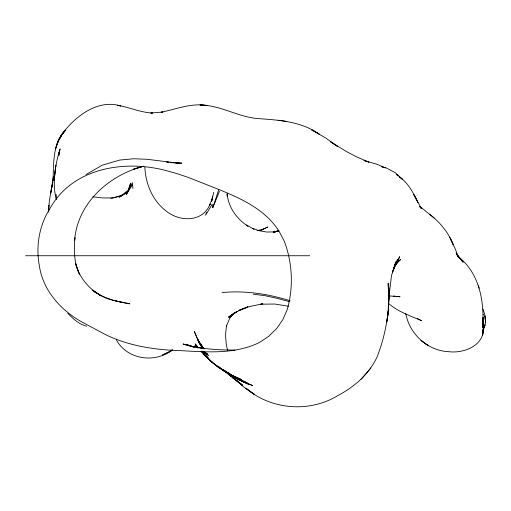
<?xml version="1.0" encoding="UTF-8"?>
<svg xmlns="http://www.w3.org/2000/svg" width="511" height="511" viewBox="0 0 511 511"><rect width="100%" height="100%" fill="white"/><g stroke="black" fill="none" stroke-linecap="round" stroke-linejoin="round"><path stroke-width="0.77" d="M58.899 155.414L58.912 153.166L58.727 154.961M483.106 317.382L482.85 327.787L482.633 319.624M48.654 212.142L49.324 200.746L52.793 182.005L50.698 193.049L52.186 185.059M388.622 295.192L388.673 283.484L388.584 300.481M48.717 207.907L48.775 205.269L48.385 210.251M388.615 298.303L388.839 292.445L388.124 283.433L388.705 297.772L388.762 287.636L388.865 297.479L391.503 275.614L395.808 261.856L392.429 272.395L397.673 259.211L393.687 269.048L399.691 256.675L395.175 265.848L398.644 260.827L396.53 263.05M483.061 317.344L482.895 323.303C483.955 299.299 478.603 272.829 458.821 257.059L463.138 262.232L457.811 255.883M388.615 298.36L388.801 296.802L388.615 302.257L388.928 298.347L388.526 290.325L388.539 293.499M227.344 193.196L227.223 196.256L227.171 193.861C228.372 207.3 236.765 219.123 248.014 226.22L246.385 225.006L253.986 229.145L252.491 228.328L259.301 230.742L266.799 232.026L274.918 231.898L273.813 232.007L278.795 230.729L284.34 241.313C292.503 262.967 293.64 287.546 287.144 309.787L282.845 319.599L276.585 328.624L268.69 336.327L259.454 342.472C232.352 355.803 201.213 351.338 172.118 350.265L171.357 350.239C148.765 348.866 126.096 344.676 105.624 334.667L81.734 321.898C60.432 309.998 42.598 289.999 39.264 265.132C35.681 245.714 39.398 225.051 50.046 208.354C72.192 168.413 123.017 159.854 164.031 170.042L176.257 173.37L188.521 177.515L214.045 187.594C238.183 197.195 264.117 208.06 278.776 230.78M388.615 303.036L388.928 298.347L388.156 314.195L386.725 322.007L388.29 310.745L388.501 302.097L388.156 314.195L388.29 310.745C386.488 326.542 382.911 342.268 377.016 357.048C369.095 374.237 354.219 386.929 337.752 395.629C309.436 412.894 271.143 409.886 245.957 388.239M388.609 295.486L388.615 289.929L388.705 297.772M388.609 299.018L388.801 296.802M53.387 177.189L52.978 181.079C53.827 163.89 52.339 144.639 64.597 130.81C77.621 114.656 99.064 99.14 120.762 106.007L117.524 105.247C129.328 107.253 140.468 112.522 152.559 113.027L150.834 113.001L162.824 112.037L161.08 112.26C176.199 109.201 191.21 102.807 206.904 105.496L199.999 104.998C219.736 105.081 237.232 116.508 256.778 118.488C278.303 120.053 301.081 121.171 319.369 134.259L311.499 129.749L325.763 138.04L337.65 146.491L330.643 141.898L346.841 151.773L356.876 157.005L368.904 162.115L363.992 160.575M56.044 198.766C52.25 182.05 55.15 164.964 60.087 148.854L58.803 155.108M54.172 180.115L55.878 165.091L54.6 176.11M53.451 176.378L51.234 189.92M212.659 196.684L211.637 201.142L212.704 197.578L209.504 205.371L210.193 203.902C202.752 222.892 178.869 221.991 165.43 210.475C152.278 200.069 145.565 183.609 144.843 167.116M211.624 201.372L213.726 192.321M206.457 212.225L205.646 215.144L212.199 204.196L212.825 207.626L219.443 191.325M218.842 189.402L212.825 207.626M128.376 190.028L130.554 183.487L128.485 189.53M132.426 184.72L126.294 194.691L128.625 189.837L119.006 197.546L127.871 191.727L132.394 182.683L132.905 188.553M58.535 140.844L57.117 143.565L61.716 134.712L64.597 130.81L58.561 140.008L55.367 149.378L58.561 140.008L61.716 134.712L65.683 130.139M59.244 139.477L61.716 134.712L65.734 130.203M361.168 379.2L370.852 367.939M234.421 312.866L230.103 317.427L226.456 326.037L226.571 325.232L225.46 335.082L226.373 345.129L227.625 350.412M234.332 312.777L229.267 317.701L234.447 313.147M396.37 263.567L400.72 259.352L395.112 264.781M234.313 313.064L228.826 317.44L237.091 311.384L228.647 316.89L237.794 311.269L247.829 306.836L238.861 310.388L249.464 306.549L262.699 303.828L260.616 304.192L274.733 304.032L288.587 306.21M110.804 198.294L121.254 195.937L122.608 194.921L113.238 197.968L102.334 197.923L92.836 196.824M172.181 349.882L169.799 351.619L162.575 354.934L171.006 350.974L169.799 351.619L172.354 349.773M121.254 195.937L127.871 191.727M86.04 174.564L102.047 165.264L119.695 160.064L133.652 158.755L147.053 159.279L179.182 163.303L170.585 162.466M171.006 350.974C153.69 363.34 126.817 359.207 116.438 339.943M261.089 230.186L267.796 226.986L260.98 230.193M261.491 229.963L263.753 229.235L257.071 230.544M274.452 232.192L278.182 230.959M143.272 166.311C108.786 175.318 77.442 203.225 74.619 240.323L74.938 237.73C73.737 250.071 74.057 262.999 79.467 274.401L75.487 263.318C78.988 276.726 88.141 288.191 100.054 295.141L93.047 290.51C103.746 298.475 116.91 301.701 129.851 303.809L115.039 300.845M143.15 166.279L133.371 169.23L143.648 166.254M273.794 232.211L278.878 230.691L273.136 232.262L278.533 230.838M221.972 292.56C245.063 290.382 268.192 293.838 290.229 300.813M25.55 255.743L309.704 255.743M234.926 350.061C217.52 350.067 199.801 349.032 183.047 343.98L192.066 346.675M170.744 162.69L172.328 162.754M176.276 162.92L181.807 163.15L170.655 162.364M169.064 162.255L166.675 162.089L168.24 162.236M388.309 295.85L400.036 296.757L393.955 296.169L395.782 296.776L393.649 296.067M253.258 294.195L264.858 295.671L276.828 298.245L289.226 301.611M278.118 120.219L286.716 121.414M198.364 347.537L202.426 348.227M191.152 346.247L202.356 348.215M115.48 300.826L122.423 302.429M364.1 160.537L377.061 164.312L385.243 167.844L382.445 167.02M381.315 166.624L386.565 168.081L395.233 172.648L402.745 179.636L399.091 176.634M107.042 298.513L114.304 300.704M86.672 326.197C79.045 324.376 73.092 318.819 67.835 313.294M194.48 347.25L185.934 344.254L193.797 347.263M99.275 294.898L106.314 298.296M202.58 351.261L207.421 353.816L202.778 351.274M417.372 318.487L421.46 320.672C410.192 315.779 398.095 311.793 388.711 303.56M226.054 371.823L238.088 378.868L247.228 382.816L233.987 377.029L223.486 370.06M227.587 372.711C218.587 368.067 210.589 361.737 203.895 354.149L212.825 362.919L219.922 368.182L214.294 363.787M231.138 374.831L233.118 376.09M234.44 376.926L243.498 381.992L252.773 385.613L239.052 379.852L235.022 377.661L248.857 384.432L239.052 379.852L227.574 372.755M202.037 351.153L208.475 355.388L202.286 351.274M223.556 370.073L229.113 374.039L238.088 378.868L233.987 377.029L226.264 371.74M93.04 290.67L97.218 293.589M92.472 290.274L97.352 293.704M230.193 374.339L233.987 377.029L243.498 381.992L227.548 372.602M223.703 370.194L232.486 376.639M246.034 388.277L254.357 394.383L244.201 387.312L237.232 381.168M226.022 371.695L229.113 374.039L241.448 379.545L229.113 374.039L220.618 368.412L224.604 371.42L232.856 375.86L216.881 366.195L224.604 371.42L219.053 366.994M213.042 362.81L209.919 360.37L212.825 362.919L211.152 361.271M397.871 175.592L396.651 174.634L397.871 175.637M399.091 176.55C408.11 182.727 413.329 192.871 417.96 202.458L413.744 194.525L421.537 208.833L419.595 206.565M197.361 347.506L194.908 345.538L197.802 347.978M223.569 370.264L231.266 376.466L224.987 371.037M429.559 214.243C439.958 222.106 448.537 232.639 453.321 244.826L449.68 237.193M218.836 366.949L220.024 367.926M419.972 206.527L434.165 218.018M236.095 380.158L233.827 378.146L242.802 385.805L232.416 377.482L242.323 384.866L230.959 376.562L225.095 371.28M223.537 369.99L224.712 371.037M201.181 351.229L208.066 357.732L201.704 351.702M198.159 347.831L195.521 345.283L198.096 347.959M203.895 354.149L210.034 360.178M201.136 351.268L206.425 357.061L204.01 354.104M456.847 254.74L458.316 256.496M198.211 347.506L195.221 343.909L198.159 347.608M201.602 351.146L202.567 352.328M461.19 259.933L456.093 252.849M202.854 348.029L197.335 338.589L194.327 331.467L199.309 343.354L202.65 348.266M202.848 348.451L199.309 343.354L197.335 338.589L202.79 347.985M203.972 348.93L200.574 343.737L203.384 348.208M456.483 253.705L458.559 257.595L455.167 248.729L450.574 239.084M482.972 309.174C485.073 314.77 486.798 321.476 484.128 327.168L485.086 324.766L482.652 332.495L483.444 328.19C484.038 345.711 463.771 353.548 448.997 351.709C427.886 350.987 409.452 334.111 405.766 313.499M478.558 285.611L479.114 288.223M56.069 194.301L56.766 199.66M482.799 321.425L482.991 325.571L482.62 319.49M483.227 314.322L483.272 314.846M58.708 155.089L58.624 152.91L58.695 155.229M483.419 326.957L483.125 331.556L483.419 326.957M482.825 333.709L482.55 335.19L483.208 329.384L482.825 333.709M428.327 345.717L421.032 340.467L428.327 345.717M485.226 318.398L484.971 315.855L485.437 320.601L485.226 318.398M485.405 320.959L485.303 318.385L485.45 322.709L485.405 320.959"/></g></svg>
